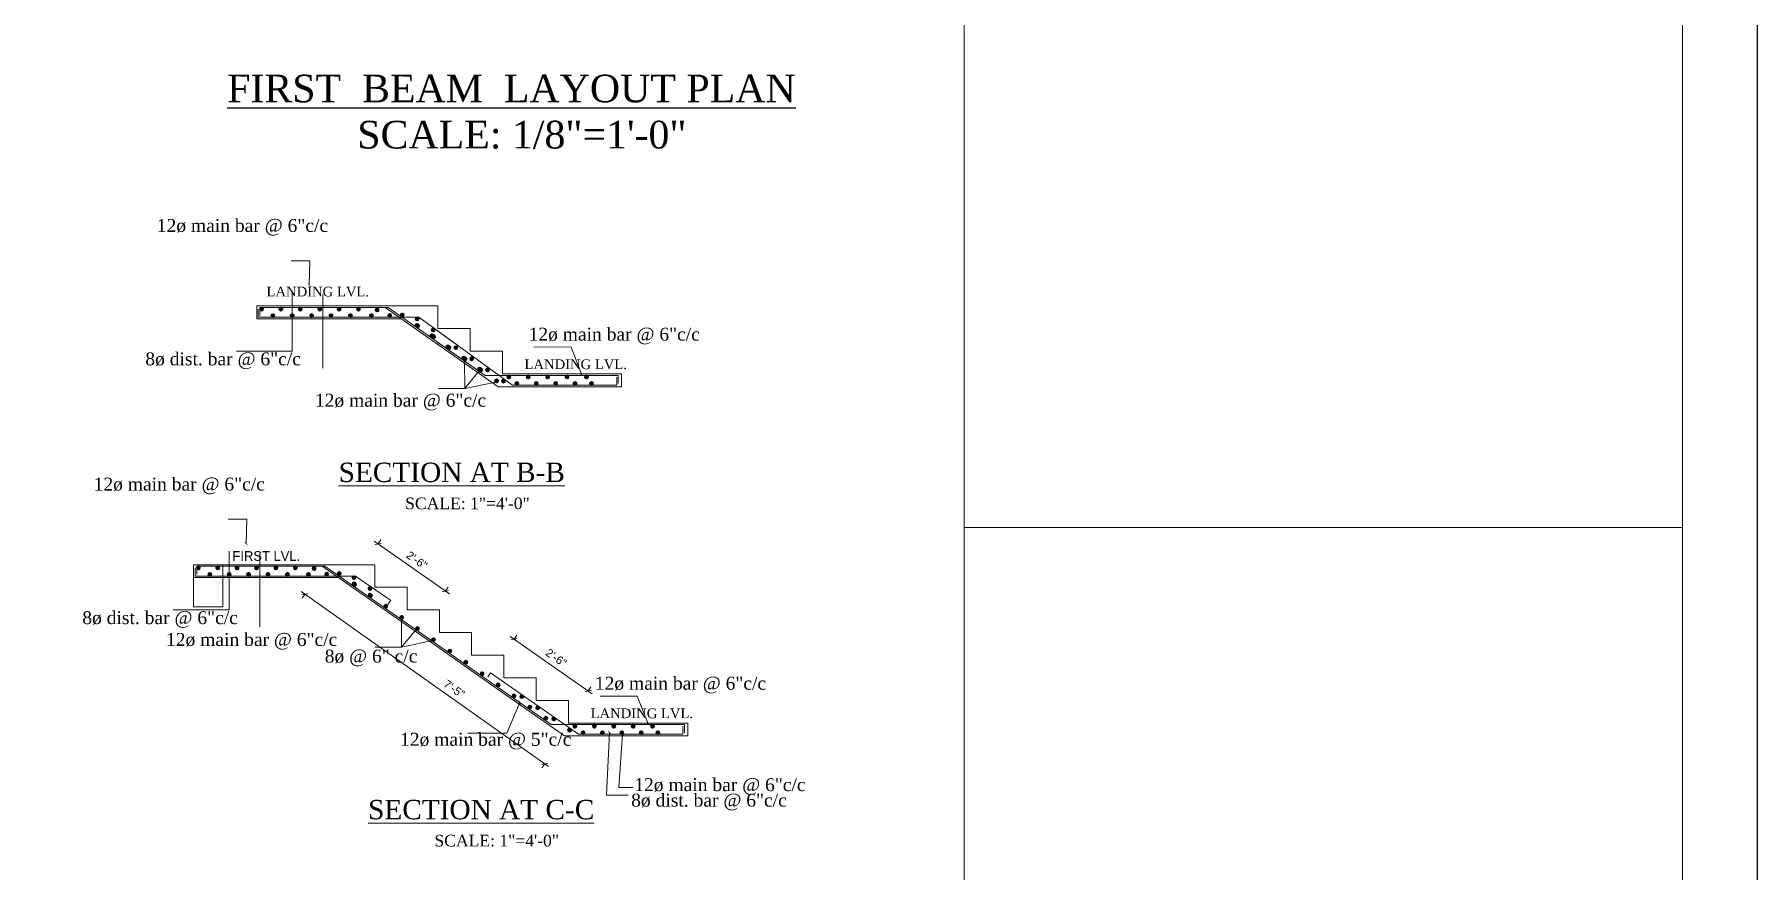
# Model space of a CAD drawing. Header units: inches. Extents: x 10143 to 23587, y -150 to 2442.
# Drawn here: x 12254 to 13320, y 967 to 1485 of the extents above; entities that cross this region are included whole.
import ezdxf
from ezdxf.enums import TextEntityAlignment as Align

# ---------------------------------------------------------------- set-up
doc = ezdxf.new("R2010")
doc.units = ezdxf.units.IN
doc.header["$LTSCALE"] = 0.5
doc.header["$MEASUREMENT"] = 0
doc.header["$PDMODE"] = 66
for name, color, linetype, lineweight in [('ELE1', 3, 'Continuous', 9), ('hatch', 9, 'Continuous', 0), ('stair', 132, 'Continuous', 13), ('TEXT', 220, 'Continuous', 9), ('WALL SEC', 2, 'Continuous', 35)]:
    doc.layers.add(name, color=color, linetype=linetype, lineweight=lineweight)
doc.layers.add('floorhatch', color=43, linetype='Continuous')
doc.layers.add('RIVER', color=140, linetype='Continuous')
doc.styles.add('bimal', font='arial.ttf')
doc.styles.add('NIR', font='COPRGTL.TTF')
doc.styles.get("Standard").update_dxf_attribs({"font": 'arial.ttf'})
doc.styles.add('Times', font='times.ttf')
doc.styles.add('Timies1', font='times.ttf')
doc.dimstyles.new('1_96', dxfattribs={"dimtxt": 5, "dimasz": 3, "dimexe": 3, "dimexo": 3, "dimgap": 3, "dimtad": 1, "dimdec": 0, "dimzin": 0, "dimdsep": 46, "dimlunit": 4, "dimtxsty": 'bimal', "dimblk": 'ARCHTICK', "dimcen": 2, "dimdle": 3, "dimclrd": 3, "dimclre": 1, "dimclrt": 4, "dimadec": 0, "dimazin": 0, "dimtfac": 1, "dimtdec": 0, "dimtix": 1, "dimtofl": 0, "dimtmove": 0, "dimatfit": 3, "dimldrblk": 'ARCHTICK', "dimfxl": 1, "dimtolj": 1, "dimtzin": 0, "dimlwd": 0, "dimlwe": 9, "dimarcsym": 0})
doc.dimstyles.new('Copy of Standard', dxfattribs={"dimtxt": 5, "dimasz": 3, "dimexe": 3, "dimexo": 9, "dimgap": 3, "dimtad": 1, "dimtoh": 1, "dimdec": 0, "dimzin": 0, "dimdsep": 46, "dimlunit": 4, "dimtxsty": 'Standard', "dimblk": 'ARCHTICK', "dimcen": 0.09, "dimdle": 3, "dimclrd": 256, "dimclre": 256, "dimclrt": 256, "dimadec": 0, "dimazin": 0, "dimtfac": 1, "dimtdec": 0, "dimtofl": 0, "dimtmove": 0, "dimatfit": 2, "dimldrblk": 'ARCHTICK', "dimfxl": 3, "dimfxlon": 1, "dimtolj": 1, "dimtzin": 0, "dimlwd": -1, "dimlwe": -1, "dimarcsym": 0})

# ---------------------------------------------------------------- blocks, each defined once
blk = doc.blocks.new('_ArchTick')
at = {"color": 0, "linetype": 'ByBlock', "const_width": 0.15}
blk.add_lwpolyline([(-0.5, -0.5), (0.5, 0.5)], dxfattribs=at)
blk = doc.blocks.new('*D921')
at = {"layer": 'Defpoints', "color": 0, "linetype": 'Continuous', "transparency": 16777216}
for p in [(3601.2, 3123.2), (3749.5, 3018.2), (3737.2, 3000.9)]:
    blk.add_point(p, dxfattribs=at)
at = {"layer": 'WALL SEC', "color": 3, "linetype": 'Continuous', "lineweight": 0, "transparency": 16777216}
blk.add_line((3586.5, 3107.6), (3739.6, 2999.2), dxfattribs=at)
at = {"layer": 'WALL SEC', "color": 1, "linetype": 'Continuous', "lineweight": 9, "transparency": 16777216}
for p, q in [((3588.9, 3105.9), (3587.2, 3103.5)), ((3737.2, 3000.9), (3735.4, 2998.5))]:
    blk.add_line(p, q, dxfattribs=at)
at = {"layer": 'WALL SEC', "color": 3, "linetype": 'Continuous', "lineweight": 0, "transparency": 16777216, "xscale": 3, "yscale": 3, "zscale": 3}
for p, rotation in [((3588.9, 3105.9), 144.6925987497797), ((3737.2, 3000.9), 324.6925987497797)]:
    blk.add_blockref('_ArchTick', p, dxfattribs=dict(at, rotation=rotation))
at = {"layer": 'WALL SEC', "color": 4, "linetype": 'Continuous', "lineweight": 25, "transparency": 16777216, "insert": (3681.2, 3047.3), "char_height": 5, "attachment_point": 5, "rotation": 324.6926, "style": 'bimal'}
blk.add_mtext('\\A1;7\'-5"', dxfattribs=at)
blk = doc.blocks.new('*D923')
at = {"layer": 'Defpoints', "color": 0, "linetype": 'Continuous', "transparency": 16777216}
for p in [(3718.2, 3078.1), (3703.7, 3057.3), (3749.5, 3025.2)]:
    blk.add_point(p, dxfattribs=at)
at = {"layer": 'WALL SEC', "color": 3, "linetype": 'Continuous', "lineweight": 0, "transparency": 16777216}
blk.add_line((3766.5, 3044.3), (3715.8, 3079.8), dxfattribs=at)
at = {"layer": 'WALL SEC', "color": 1, "linetype": 'Continuous', "lineweight": 9, "transparency": 16777216}
for p, q in [((3718.2, 3078.1), (3719.9, 3080.6)), ((3764.1, 3046), (3765.8, 3048.5))]:
    blk.add_line(p, q, dxfattribs=at)
at = {"layer": 'WALL SEC', "color": 3, "linetype": 'Continuous', "lineweight": 0, "transparency": 16777216, "xscale": 3, "yscale": 3, "zscale": 3}
for p, rotation in [((3718.2, 3078.1), 145.0079798014462), ((3764.1, 3046), 325.0079798014462)]:
    blk.add_blockref('_ArchTick', p, dxfattribs=dict(at, rotation=rotation))
at = {"layer": 'WALL SEC', "color": 4, "linetype": 'Continuous', "lineweight": 25, "transparency": 16777216, "insert": (3744.3, 3066.6), "char_height": 5, "attachment_point": 5, "rotation": 325.008, "style": 'bimal'}
blk.add_mtext('\\A1;2\'-6"', dxfattribs=at)
blk = doc.blocks.new('*D922')
at = {"layer": 'Defpoints', "color": 0, "linetype": 'Continuous', "transparency": 16777216}
for p in [(3634, 3137), (3620.2, 3117.2), (3661.9, 3088.1)]:
    blk.add_point(p, dxfattribs=at)
at = {"layer": 'WALL SEC', "color": 3, "linetype": 'Continuous', "lineweight": 0, "transparency": 16777216}
blk.add_line((3678.2, 3106.1), (3631.6, 3138.7), dxfattribs=at)
at = {"layer": 'WALL SEC', "color": 1, "linetype": 'Continuous', "lineweight": 9, "transparency": 16777216}
for p, q in [((3634, 3137), (3635.8, 3139.5)), ((3675.7, 3107.8), (3677.5, 3110.3))]:
    blk.add_line(p, q, dxfattribs=at)
at = {"layer": 'WALL SEC', "color": 3, "linetype": 'Continuous', "lineweight": 0, "transparency": 16777216, "xscale": 3, "yscale": 3, "zscale": 3}
for p, rotation in [((3634, 3137), 145.0079798019893), ((3675.7, 3107.8), 325.0079798019893)]:
    blk.add_blockref('_ArchTick', p, dxfattribs=dict(at, rotation=rotation))
at = {"layer": 'WALL SEC', "color": 4, "linetype": 'Continuous', "lineweight": 25, "transparency": 16777216, "insert": (3658.1, 3127), "char_height": 5, "attachment_point": 5, "rotation": 325.008, "style": 'bimal'}
blk.add_mtext('\\A1;2\'-6"', dxfattribs=at)
blk = doc.blocks.new('XZFV')
at = {"layer": 'WALL SEC'}
for points in [[(3523.9, 3122.2, -0.407959), (3523, 3121.2), (3522.9, 3121.2, -0.407959), (3521.9, 3122.2, -1)], [(3531, 3118.2, -0.407959), (3530, 3117.2), (3530, 3117.2, -0.407959), (3529, 3118.2, -1)], [(3535.9, 3122.2, -0.407959), (3535, 3121.2), (3534.9, 3121.2, -0.407959), (3533.9, 3122.2, -1)], [(3543, 3118.2, -0.407959), (3542, 3117.2), (3542, 3117.2, -0.407959), (3541, 3118.2, -1)], [(3547.9, 3122.2, -0.407959), (3547, 3121.2), (3546.9, 3121.2, -0.407959), (3545.9, 3122.2, -1)], [(3555, 3118.2, -0.407959), (3554, 3117.2), (3554, 3117.2, -0.407959), (3553, 3118.2, -1)], [(3559.9, 3122.2, -0.407959), (3559, 3121.2), (3558.9, 3121.2, -0.407959), (3557.9, 3122.2, -1)], [(3567, 3118.2, -0.407959), (3566, 3117.2), (3566, 3117.2, -0.407959), (3565, 3118.2, -1)], [(3571.9, 3122.2, -0.407959), (3571, 3121.2), (3570.9, 3121.2, -0.407959), (3569.9, 3122.2, -1)], [(3579, 3118.2, -0.407959), (3578, 3117.2), (3578, 3117.2, -0.407959), (3577, 3118.2, -1)], [(3583.9, 3122.2, -0.407959), (3583, 3121.2), (3582.9, 3121.2, -0.407959), (3581.9, 3122.2, -1)], [(3592, 3118.2, -0.407959), (3591, 3117.2), (3591, 3117.2, -0.407959), (3590, 3118.2, -1)], [(3595.5, 3121.8, -0.407959), (3594.5, 3120.8), (3594.4, 3120.8, -0.407959), (3593.5, 3121.8, -1)], [(3603.3, 3118.4, -0.407959), (3602.3, 3117.4), (3602.2, 3117.4, -0.407959), (3601.3, 3118.4, -1)], [(3611.1, 3118.7, -0.407959), (3610.1, 3117.7), (3610, 3117.7, -0.407959), (3609.1, 3118.7, -1)], [(3620.2, 3116.2, -0.407959), (3619.3, 3115.2), (3619.2, 3115.2, -0.407959), (3618.2, 3116.2, -1)], [(3620.2, 3112.3, -0.407959), (3619.2, 3111.3), (3619.2, 3111.3, -0.407959), (3618.2, 3112.3, -1)], [(3620.6, 3112, -0.407959), (3619.6, 3111), (3619.5, 3111, -0.407959), (3618.6, 3112, -1)], [(3630.1, 3109.4, -0.407959), (3629.1, 3108.4), (3629, 3108.4, -0.407959), (3628.1, 3109.4, -1)], [(3630.1, 3105.4, -0.407959), (3629.1, 3104.4), (3629, 3104.4, -0.407959), (3628.1, 3105.4, -1)], [(3630.4, 3105.1, -0.407959), (3629.4, 3104.1), (3629.4, 3104.1, -0.407959), (3628.4, 3105.1, -1)], [(3639.9, 3098.5, -0.407959), (3638.9, 3097.5), (3638.9, 3097.5, -0.407959), (3637.9, 3098.5, -1)], [(3649.7, 3091.6, -0.407959), (3648.7, 3090.6), (3648.7, 3090.6, -0.407959), (3647.7, 3091.6, -1)], [(3659.5, 3084.7, -0.407959), (3658.6, 3083.7), (3658.5, 3083.7, -0.407959), (3657.5, 3084.7, -1)], [(3669.4, 3077.8, -0.407959), (3668.4, 3076.8), (3668.4, 3076.8, -0.407959), (3667.4, 3077.8, -1)], [(3679.5, 3070.7, -0.407959), (3678.6, 3069.7), (3678.5, 3069.7, -0.407959), (3677.5, 3070.7, -1)], [(3689.4, 3063.8, -0.407959), (3688.4, 3062.8), (3688.4, 3062.8, -0.407959), (3687.4, 3063.8, -1)], [(3699.5, 3056.7, -0.407959), (3698.6, 3055.7), (3698.5, 3055.7, -0.407959), (3697.5, 3056.7, -1)], [(3709.4, 3049.8, -0.407959), (3708.4, 3048.8), (3708.4, 3048.8, -0.407959), (3707.4, 3049.8, -1)], [(3719.2, 3043, -0.407959), (3718.2, 3042), (3718.2, 3042, -0.407959), (3717.2, 3043, -1)], [(3724.1, 3042.4, -0.407959), (3723.1, 3041.4), (3723.1, 3041.4, -0.407959), (3722.1, 3042.4, -1)], [(3729, 3036.1, -0.407959), (3728.1, 3035.1), (3728, 3035.1, -0.407959), (3727, 3036.1, -1)], [(3733.9, 3035.6, -0.407959), (3733, 3034.6), (3732.9, 3034.6, -0.407959), (3731.9, 3035.6, -1)], [(3738.9, 3029.2, -0.407959), (3737.9, 3028.2), (3737.8, 3028.2, -0.407959), (3736.9, 3029.2, -1)], [(3743.8, 3028.7, -0.407959), (3742.8, 3027.7), (3742.7, 3027.7, -0.407959), (3741.8, 3028.7, -1)], [(3753.6, 3021.8, -0.407959), (3752.6, 3020.8), (3752.6, 3020.8, -0.407959), (3751.6, 3021.8, -1)], [(3756.9, 3024.2, -0.407959), (3756, 3023.2), (3755.9, 3023.2, -0.407959), (3754.9, 3024.2, -1)], [(3761.9, 3020.2, -0.407959), (3761, 3019.2), (3760.9, 3019.2, -0.407959), (3759.9, 3020.2, -1)], [(3768.9, 3024.2, -0.407959), (3768, 3023.2), (3767.9, 3023.2, -0.407959), (3766.9, 3024.2, -1)], [(3773.9, 3020.2, -0.407959), (3773, 3019.2), (3772.9, 3019.2, -0.407959), (3771.9, 3020.2, -1)], [(3780.9, 3024.2, -0.407959), (3780, 3023.2), (3779.9, 3023.2, -0.407959), (3778.9, 3024.2, -1)], [(3785.9, 3020.2, -0.407959), (3785, 3019.2), (3784.9, 3019.2, -0.407959), (3783.9, 3020.2, -1)], [(3792.9, 3024.2, -0.407959), (3792, 3023.2), (3791.9, 3023.2, -0.407959), (3790.9, 3024.2, -1)], [(3797.9, 3020.2, -0.407959), (3797, 3019.2), (3796.9, 3019.2, -0.407959), (3795.9, 3020.2, -1)], [(3804.9, 3024.2, -0.407959), (3804, 3023.2), (3803.9, 3023.2, -0.407959), (3802.9, 3024.2, -1)], [(3808.2, 3020.2, -0.407959), (3807.2, 3019.2), (3807.1, 3019.2, -0.407959), (3806.2, 3020.2, -1)]]:
    blk.add_hatch(color=256, dxfattribs=at).paths.add_polyline_path(points)
at = {"layer": 'hatch'}
blk.add_line((3560.9, 3131.2), (3560.9, 3085.7), dxfattribs=at)
blk.add_lwpolyline([(3541.9, 3132.6), (3541.9, 3096.3), (3507.4, 3096.3)], dxfattribs=at)
at = {"layer": 'stair'}
for p, q in [((3612, 3124.2), (3520, 3124.2)), ((3520, 3124.2), (3520, 3116.2)), ((3538, 3124.2), (3538, 3098.2)), ((3609.5, 3116.2), (3520, 3116.2)), ((3520, 3098.2), (3520, 3116.2)), ((3521, 3117.2), (3521, 3122.2)), ((3620.2, 3117.2), (3521, 3117.2)), ((3601.2, 3123.2), (3522, 3123.2)), ((3522, 3123.2), (3522, 3118.2)), ((3599.5, 3123.2), (3672, 3072.5)), ((3601.2, 3123.2), (3672, 3073.7)), ((3620.2, 3117.2), (3641.9, 3102.1)), ((3538, 3098.2), (3520, 3098.2)), ((3641.9, 3102.1), (3640.1, 3099.5)), ((3672, 3073.7), (3692, 3059.7)), ((3672, 3072.5), (3692, 3058.5)), ((3692, 3059.7), (3712, 3045.7)), ((3692, 3058.5), (3712, 3044.5)), ((3703.7, 3057.3), (3702, 3054.7)), ((3703.7, 3057.3), (3758.1, 3019.2)), ((3712, 3045.7), (3741.2, 3025.2)), ((3712, 3044.5), (3749.5, 3018.2)), ((3741.2, 3025.2), (3823.7, 3025.2)), ((3825.7, 3018.2), (3749.5, 3018.2)), ((3825.7, 3026.2), (3752, 3026.2)), ((3822.7, 3019.2), (3758.1, 3019.2)), ((3822.7, 3019.2), (3822.7, 3024.2)), ((3823.7, 3025.2), (3823.7, 3020.2)), ((3825.7, 3026.2), (3825.7, 3018.2))]:
    blk.add_line(p, q, dxfattribs=at)
for points in [[(3632, 3110.2), (3632, 3124.2), (3612, 3124.2)], [(3652, 3096.2), (3652, 3110.2), (3632, 3110.2)], [(3672, 3082.2), (3672, 3096.2), (3652, 3096.2)], [(3692, 3068.2), (3692, 3082.2), (3672, 3082.2)], [(3712, 3054.2), (3712, 3068.2), (3692, 3068.2)], [(3732, 3040.2), (3732, 3054.2), (3712, 3054.2)], [(3752, 3026.2), (3752, 3040.2), (3732, 3040.2)]]:
    blk.add_lwpolyline(points, dxfattribs=at)
at = {"layer": 'WALL SEC'}
for centre in [(3522.9, 3122.2), (3530, 3118.2), (3534.9, 3122.2), (3542, 3118.2), (3546.9, 3122.2), (3554, 3118.2), (3558.9, 3122.2), (3566, 3118.2), (3570.9, 3122.2), (3578, 3118.2), (3582.9, 3122.2), (3591, 3118.2), (3594.5, 3121.8), (3602.3, 3118.4), (3610.1, 3118.7), (3619.2, 3116.2), (3619.2, 3112.3), (3619.6, 3112), (3629.1, 3109.4), (3629.1, 3105.4), (3629.4, 3105.1), (3638.9, 3098.5), (3648.7, 3091.6), (3658.5, 3084.7), (3668.4, 3077.8), (3678.5, 3070.7), (3688.4, 3063.8), (3698.5, 3056.7), (3708.4, 3049.8), (3718.2, 3043), (3723.1, 3042.5), (3728, 3036.1), (3732.9, 3035.6), (3737.9, 3029.2), (3742.8, 3028.7), (3752.6, 3021.8), (3755.9, 3024.2), (3760.9, 3020.2), (3767.9, 3024.2), (3772.9, 3020.2), (3779.9, 3024.2), (3784.9, 3020.2), (3791.9, 3024.2), (3796.9, 3020.2), (3803.9, 3024.2), (3807.2, 3020.2)]:
    blk.add_circle(centre, 1, dxfattribs=at)
at = {"char_height": 6, "attachment_point": 3}
for s, insert, width, style in [('FIRST LVL.', (3585.9, 3132.6), 152.202, 'NIR'), ('\\pt6;LANDING LVL.', (3829, 3035.2), 121.684, 'Times')]:
    blk.add_mtext(s, dxfattribs=dict(at, insert=insert, width=width, style=style))
at = {"layer": 'TEXT', "style": 'Times'}
blk.add_text('%%USECTION AT C-C', height=12, dxfattribs=at).set_placement((3697.9, 2972.6), align=Align.MIDDLE_CENTER)
at = {"layer": 'TEXT', "char_height": 8, "attachment_point": 7, "style": 'Times'}
for s, insert in [('12ø main bar @ 6"c/c', (3458.1, 3167.8)), ('8ø dist. bar @ 6"c/c', (3451.1, 3085.1)), ('12ø main bar @ 6"c/c', (3502.9, 3071.6)), ('8ø @ 6" c/c', (3601.1, 3061.3)), ('12ø main bar @ 6"c/c', (3768.2, 3044.5)), ('12ø main bar @ 5"c/c', (3647.7, 3009.8)), ('12ø main bar @ 6"c/c', (3792.6, 2981.7)), ('8ø dist. bar @ 6"c/c', (3790.7, 2972.1))]:
    blk.add_mtext(s, dxfattribs=dict(at, insert=insert))
at = {"layer": 'TEXT', "insert": (3707.5, 2953.3), "char_height": 7.2, "width": 216.432, "attachment_point": 5, "style": 'Times'}
blk.add_mtext('SCALE: 1"=4\'-0"', dxfattribs=at)
at = {"layer": 'WALL SEC', "linetype": 'Continuous', "lineweight": 25}
dim = blk.add_linear_dim(base=(3634, 3137), p1=(3661.9, 3088.1), p2=(3620.2, 3117.2), angle=325.008, text='2\'-6"', dimstyle='1_96', override={"dimfxl": 0, "dimfxlon": 1, "dimarcsym": 1}, dxfattribs=at)
dim.commit()
dim.dimension.update_dxf_attribs({"geometry": '*D922', "text_midpoint": (3658.1, 3127)})
dim = blk.add_linear_dim(base=(3737.2, 3000.9), p1=(3601.2, 3123.2), p2=(3749.5, 3018.2), angle=324.6926, text='7\'-5"', dimstyle='1_96', override={"dimfxl": 0, "dimfxlon": 1, "dimarcsym": 1}, dxfattribs=at)
dim.commit()
dim.dimension.update_dxf_attribs({"geometry": '*D921', "text_midpoint": (3678, 3042.8), "dimtype": 129})
dim = blk.add_aligned_dim(p1=(3749.5, 3025.2), p2=(3703.7, 3057.3), distance=-25.4, text='2\'-6"', dimstyle='1_96', override={"dimfxl": 0, "dimfxlon": 1, "dimarcsym": 1}, dxfattribs=at)
dim.commit()
dim.dimension.update_dxf_attribs({"geometry": '*D923', "text_midpoint": (3744.3, 3066.6)})
at = {"layer": 'hatch'}
for points in [[(3552.5, 3137.2), (3552.9, 3152.3), (3541.3, 3152.3)], [(3648.5, 3090.9), (3648.6, 3073.1), (3632.4, 3073.1)], [(3657.6, 3084.1), (3648.6, 3073.1), (3632.4, 3073.1)], [(3667.7, 3077.2), (3648.6, 3073.1), (3632.4, 3073.1)], [(3721.7, 3038.9), (3713.8, 3020), (3689.7, 3020)], [(3801.2, 3025.6), (3794.4, 3042.8), (3771.4, 3042.9)], [(3777.3, 3020.4), (3775.4, 2981.6), (3788.9, 2981.6)], [(3785.4, 3019.2), (3783.1, 2986.3), (3791.9, 2986.3)]]:
    blk.add_leader(points, dimstyle='Copy of Standard', override={"dimasz": 2, "dimtad": 0}, dxfattribs=at)
blk = doc.blocks.new('SEF')
at = {"layer": 'WALL SEC'}
for points in [[(4046.6, 2917.4, -0.407959), (4045.6, 2916.4), (4045.6, 2916.4, -0.407959), (4044.6, 2917.4, -1)], [(4053.6, 2913.4, -0.407959), (4052.7, 2912.4), (4052.6, 2912.4, -0.407959), (4051.6, 2913.4, -1)], [(4058.6, 2917.4, -0.407959), (4057.6, 2916.4), (4057.6, 2916.4, -0.407959), (4056.6, 2917.4, -1)], [(4065.6, 2913.4, -0.407959), (4064.7, 2912.4), (4064.6, 2912.4, -0.407959), (4063.6, 2913.4, -1)], [(4070.6, 2917.4, -0.407959), (4069.6, 2916.4), (4069.6, 2916.4, -0.407959), (4068.6, 2917.4, -1)], [(4077.6, 2913.4, -0.407959), (4076.7, 2912.4), (4076.6, 2912.4, -0.407959), (4075.6, 2913.4, -1)], [(4082.6, 2917.4, -0.407959), (4081.6, 2916.4), (4081.6, 2916.4, -0.407959), (4080.6, 2917.4, -1)], [(4089.6, 2913.4, -0.407959), (4088.7, 2912.4), (4088.6, 2912.4, -0.407959), (4087.6, 2913.4, -1)], [(4094.6, 2917.4, -0.407959), (4093.6, 2916.4), (4093.6, 2916.4, -0.407959), (4092.6, 2917.4, -1)], [(4101.6, 2913.4, -0.407959), (4100.7, 2912.4), (4100.6, 2912.4, -0.407959), (4099.6, 2913.4, -1)], [(4106.6, 2917.4, -0.407959), (4105.6, 2916.4), (4105.6, 2916.4, -0.407959), (4104.6, 2917.4, -1)], [(4114.6, 2913.4, -0.407959), (4113.7, 2912.4), (4113.6, 2912.4, -0.407959), (4112.6, 2913.4, -1)], [(4118.1, 2916.9, -0.407959), (4117.2, 2915.9), (4117.1, 2915.9, -0.407959), (4116.1, 2916.9, -1)], [(4125.9, 2913.5, -0.407959), (4124.9, 2912.5), (4124.9, 2912.5, -0.407959), (4123.9, 2913.5, -1)], [(4133.7, 2913.8, -0.407959), (4132.8, 2912.8), (4132.7, 2912.8, -0.407959), (4131.7, 2913.8, -1)], [(4142.9, 2911.4, -0.407959), (4141.9, 2910.4), (4141.9, 2910.4, -0.407959), (4140.9, 2911.4, -1)], [(4142.9, 2907.4, -0.407959), (4141.9, 2906.4), (4141.9, 2906.4, -0.407959), (4140.9, 2907.4, -1)], [(4143.2, 2907.1, -0.407959), (4142.2, 2906.1), (4142.2, 2906.1, -0.407959), (4141.2, 2907.1, -1)], [(4152, 2901, -0.407959), (4151.1, 2900), (4151, 2900, -0.407959), (4150, 2901, -1)], [(4152.7, 2904.5, -0.407959), (4151.8, 2903.5), (4151.7, 2903.5, -0.407959), (4150.7, 2904.5, -1)], [(4152.7, 2900.5, -0.407959), (4151.7, 2899.5), (4151.7, 2899.5, -0.407959), (4150.7, 2900.5, -1)], [(4153.1, 2900.2, -0.407959), (4152.1, 2899.2), (4152, 2899.2, -0.407959), (4151.1, 2900.2, -1)], [(4161.9, 2894.1, -0.407959), (4160.9, 2893.1), (4160.9, 2893.1, -0.407959), (4159.9, 2894.1, -1)], [(4162.6, 2893.6, -0.407959), (4161.6, 2892.6), (4161.5, 2892.6, -0.407959), (4160.6, 2893.6, -1)], [(4166.8, 2893.6, -0.407959), (4165.8, 2892.6), (4165.7, 2892.6, -0.407959), (4164.8, 2893.6, -1)], [(4171.7, 2887.2, -0.407959), (4170.7, 2886.2), (4170.7, 2886.2, -0.407959), (4169.7, 2887.2, -1)], [(4172.4, 2886.7, -0.407959), (4171.4, 2885.7), (4171.4, 2885.7, -0.407959), (4170.4, 2886.7, -1)], [(4176.6, 2886.7, -0.407959), (4175.6, 2885.7), (4175.6, 2885.7, -0.407959), (4174.6, 2886.7, -1)], [(4181.5, 2880.3, -0.407959), (4180.6, 2879.3), (4180.5, 2879.3, -0.407959), (4179.5, 2880.3, -1)], [(4182.2, 2879.8, -0.407959), (4181.2, 2878.8), (4181.2, 2878.8, -0.407959), (4180.2, 2879.8, -1)], [(4186.4, 2879.8, -0.407959), (4185.5, 2878.8), (4185.4, 2878.8, -0.407959), (4184.4, 2879.8, -1)], [(4192, 2873, -0.407959), (4191.1, 2872), (4191, 2872, -0.407959), (4190, 2873, -1)], [(4196.3, 2872.9, -0.407959), (4195.3, 2871.9), (4195.2, 2871.9, -0.407959), (4194.3, 2872.9, -1)], [(4199.6, 2875.4, -0.407959), (4198.6, 2874.4), (4198.6, 2874.4, -0.407959), (4197.6, 2875.4, -1)], [(4204.6, 2871.4, -0.407959), (4203.6, 2870.4), (4203.6, 2870.4, -0.407959), (4202.6, 2871.4, -1)], [(4211.6, 2875.4, -0.407959), (4210.6, 2874.4), (4210.6, 2874.4, -0.407959), (4209.6, 2875.4, -1)], [(4216.6, 2871.4, -0.407959), (4215.6, 2870.4), (4215.6, 2870.4, -0.407959), (4214.6, 2871.4, -1)], [(4223.6, 2875.4, -0.407959), (4222.6, 2874.4), (4222.6, 2874.4, -0.407959), (4221.6, 2875.4, -1)], [(4228.6, 2871.4, -0.407959), (4227.6, 2870.4), (4227.6, 2870.4, -0.407959), (4226.6, 2871.4, -1)], [(4235.6, 2875.4, -0.407959), (4234.6, 2874.4), (4234.6, 2874.4, -0.407959), (4233.6, 2875.4, -1)], [(4240.6, 2871.4, -0.407959), (4239.6, 2870.4), (4239.6, 2870.4, -0.407959), (4238.6, 2871.4, -1)], [(4247.6, 2875.4, -0.407959), (4246.6, 2874.4), (4246.6, 2874.4, -0.407959), (4245.6, 2875.4, -1)], [(4250.8, 2871.4, -0.407959), (4249.9, 2870.4), (4249.8, 2870.4, -0.407959), (4248.8, 2871.4, -1)]]:
    blk.add_hatch(color=256, dxfattribs=at).paths.add_polyline_path(points)
at = {"layer": 'hatch'}
blk.add_line((4083.6, 2926.4), (4083.6, 2880.8), dxfattribs=at)
blk.add_lwpolyline([(4064.6, 2927.7), (4064.6, 2891.4), (4030.1, 2891.4)], dxfattribs=at)
at = {"layer": 'stair'}
for p, q in [((4134.6, 2919.4), (4042.6, 2919.4)), ((4042.6, 2919.4), (4042.6, 2911.4)), ((4132.1, 2911.4), (4042.6, 2911.4)), ((4043.6, 2912.4), (4043.6, 2917.4)), ((4142.9, 2912.4), (4043.6, 2912.4)), ((4123.9, 2918.4), (4044.6, 2918.4)), ((4044.6, 2918.4), (4044.6, 2913.4)), ((4122.1, 2918.4), (4192.1, 2869.4)), ((4123.9, 2918.4), (4183.9, 2876.4)), ((4142.9, 2912.4), (4164.3, 2896.8)), ((4142.9, 2912.4), (4200.8, 2870.4)), ((4154.6, 2896.8), (4183.9, 2876.4)), ((4154.6, 2895.6), (4192.1, 2869.4)), ((4183.9, 2876.4), (4266.3, 2876.4)), ((4268.4, 2869.4), (4192.1, 2869.4)), ((4268.4, 2877.4), (4194.6, 2877.4)), ((4265.4, 2870.4), (4200.8, 2870.4)), ((4265.4, 2870.4), (4265.4, 2875.4)), ((4266.3, 2876.4), (4266.3, 2871.4)), ((4268.4, 2877.4), (4268.4, 2869.4))]:
    blk.add_line(p, q, dxfattribs=at)
for points in [[(4154.6, 2905.4), (4154.6, 2919.4), (4134.6, 2919.4)], [(4174.6, 2891.4), (4174.6, 2905.4), (4154.6, 2905.4)], [(4194.6, 2877.4), (4194.6, 2891.4), (4174.6, 2891.4)]]:
    blk.add_lwpolyline(points, dxfattribs=at)
at = {"layer": 'WALL SEC'}
for centre in [(4045.6, 2917.4), (4052.6, 2913.4), (4057.6, 2917.4), (4064.6, 2913.4), (4069.6, 2917.4), (4076.6, 2913.4), (4081.6, 2917.4), (4088.6, 2913.4), (4093.6, 2917.4), (4100.6, 2913.4), (4105.6, 2917.4), (4113.6, 2913.4), (4117.1, 2916.9), (4124.9, 2913.5), (4132.7, 2913.8), (4141.9, 2911.4), (4141.9, 2907.4), (4142.2, 2907.1), (4151, 2901), (4151.7, 2904.5), (4151.7, 2900.5), (4152.1, 2900.3), (4160.9, 2894.1), (4161.6, 2893.6), (4165.8, 2893.6), (4170.7, 2887.2), (4171.4, 2886.7), (4175.6, 2886.7), (4180.5, 2880.3), (4181.2, 2879.8), (4185.4, 2879.8), (4191, 2873), (4195.3, 2872.9), (4198.6, 2875.4), (4203.6, 2871.4), (4210.6, 2875.4), (4215.6, 2871.4), (4222.6, 2875.4), (4227.6, 2871.4), (4234.6, 2875.4), (4239.6, 2871.4), (4246.6, 2875.4), (4249.8, 2871.4)]:
    blk.add_circle(centre, 1, dxfattribs=at)
at = {"char_height": 6, "width": 121.684, "attachment_point": 3, "style": 'Times'}
for insert in [(4112.1, 2931.3), (4271.7, 2886.3)]:
    blk.add_mtext('\\pt6;LANDING LVL.', dxfattribs=dict(at, insert=insert))
at = {"layer": 'TEXT', "style": 'Times'}
blk.add_text('%%USECTION AT B-B', height=12, dxfattribs=at).set_placement((4163.3, 2816.4), align=Align.MIDDLE_CENTER)
at = {"layer": 'TEXT', "char_height": 8, "attachment_point": 7, "style": 'Times'}
for s, insert in [('12ø main bar @ 6"c/c', (3980.8, 2962.9)), ('12ø main bar @ 6"c/c', (4210.8, 2895.6)), ('8ø dist. bar @ 6"c/c', (3973.7, 2880.3)), ('12ø main bar @ 6"c/c', (4078.6, 2854.7))]:
    blk.add_mtext(s, dxfattribs=dict(at, insert=insert))
at = {"layer": 'TEXT', "insert": (4173, 2797.1), "char_height": 7.2, "width": 216.432, "attachment_point": 5, "style": 'Times'}
blk.add_mtext('SCALE: 1"=4\'-0"', dxfattribs=at)
at = {"layer": 'hatch'}
for points in [[(4075.1, 2932.3), (4075.5, 2947.4), (4063.9, 2947.4)], [(4243.8, 2876.7), (4237.1, 2893.9), (4214, 2894)], [(4171.1, 2886), (4171.3, 2868.2), (4155, 2868.2)], [(4180.3, 2879.2), (4171.3, 2868.2), (4155, 2868.2)], [(4190.3, 2872.3), (4171.3, 2868.2), (4155, 2868.2)]]:
    blk.add_leader(points, dimstyle='Copy of Standard', override={"dimasz": 2, "dimtad": 0}, dxfattribs=at)

msp = doc.modelspace()

# ---------------------------------------------------------------- linework, layer by layer
at = {"layer": 'Defpoints'}
msp.add_lwpolyline([(13320.2, 2097.5), (10142.6, 2097.5), (10142.6, -150.4), (13320.2, -150.4)], close=True, dxfattribs=at)
at = {"layer": 'ELE1'}
for p, q in [((12829.3, -104.1), (12829.3, 2051.2)), ((13273.9, 1179.4), (12829.3, 1179.4))]:
    msp.add_line(p, q, dxfattribs=at)
msp.add_lwpolyline([(10189, 2051.2), (13273.9, 2051.2), (13273.9, -104.1), (10189, -104.1)], close=True, dxfattribs=at)

# ---------------------------------------------------------------- block references
at = {"layer": 'RIVER', "color": 1, "linetype": 'Continuous'}
for name, p in [('SEF', (8349.1, -1602.8)), ('XZFV', (8832.7, -1967.8))]:
    msp.add_blockref(name, p, dxfattribs=at)

# ---------------------------------------------------------------- texts
at = {"layer": 'floorhatch', "color": 7, "linetype": 'Continuous', "insert": (12549.3, 1459.8), "char_height": 17.143, "width": 856.054, "attachment_point": 2, "style": 'Timies1'}
msp.add_mtext('{\\LFIRST  BEAM  LAYOUT PLAN\\P}  SCALE: 1/8"=1\'-0"', dxfattribs=at)

doc.saveas('drawing.dxf')
